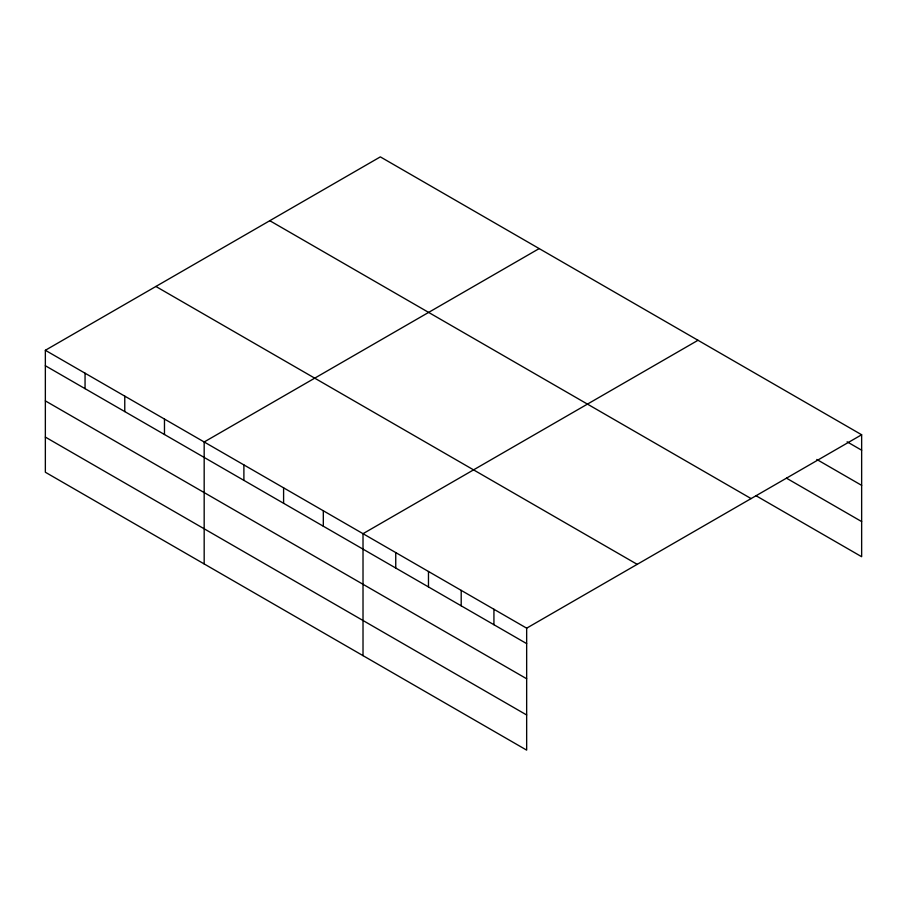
<?xml version="1.0" encoding="UTF-8"?>
<svg xmlns="http://www.w3.org/2000/svg" width="907" height="907" viewBox="0 0 907 907"><rect width="100%" height="100%" fill="white"/><g stroke="black" fill="none" stroke-linecap="round" stroke-linejoin="round"><path stroke-width="1.36" d="M45.35 350.283L526.661 628.166L526.661 750.123L45.35 472.241L45.35 350.283L380.339 156.877L861.65 434.759L861.65 556.717L756.189 495.823M539.177 248.586L204.177 441.981L204.177 563.939M698.005 340.284L363.015 533.69L363.015 655.636M526.661 628.166L861.65 434.759M847.104 441.811L861.65 450.212M816.799 459.464L861.65 485.358M786.494 478.182L861.65 521.57M269.798 220.707L751.098 498.589M155.902 286.465L637.202 564.347M45.35 365.736L526.661 643.619M45.35 400.883L526.661 678.765M45.35 437.095L526.661 714.977M493.93 609.266L493.93 624.719M461.198 590.378L461.198 605.819M428.478 571.478L428.478 586.931M395.747 552.578L395.747 568.031M323.311 510.766L323.311 526.207M283.596 487.841L283.596 503.283M243.892 464.917L243.892 480.359M164.473 419.057L164.473 434.51M124.769 396.132L124.769 411.585M85.054 373.208L85.054 388.661"/></g></svg>
